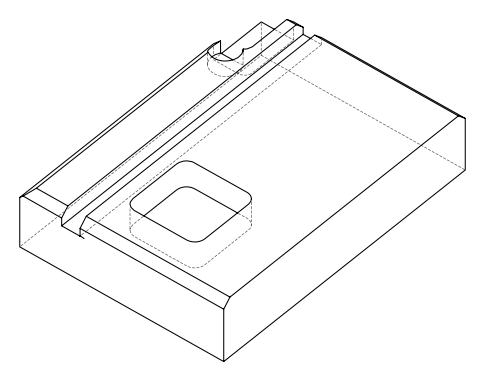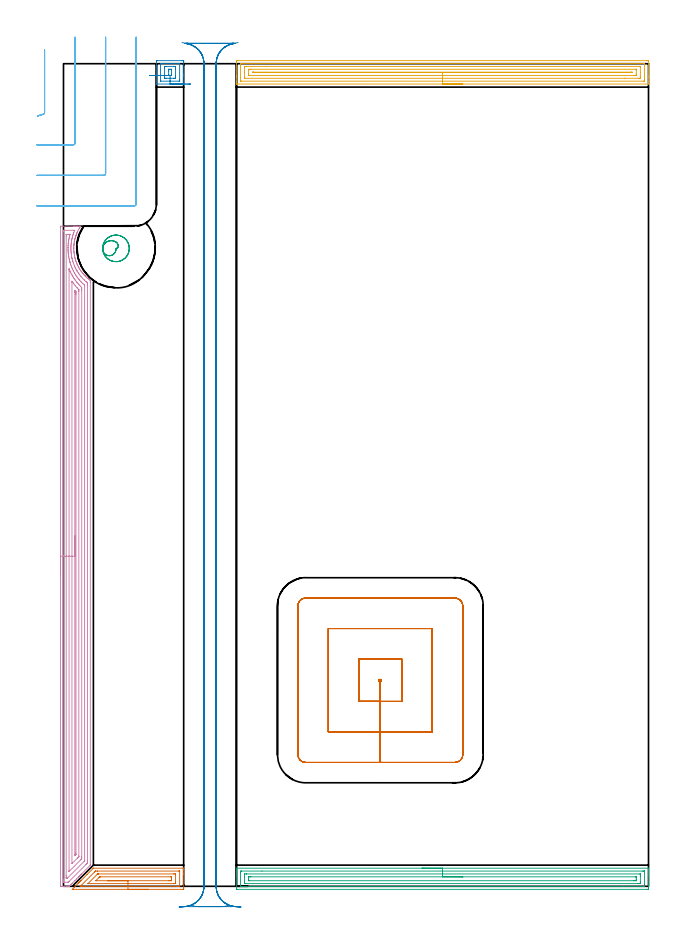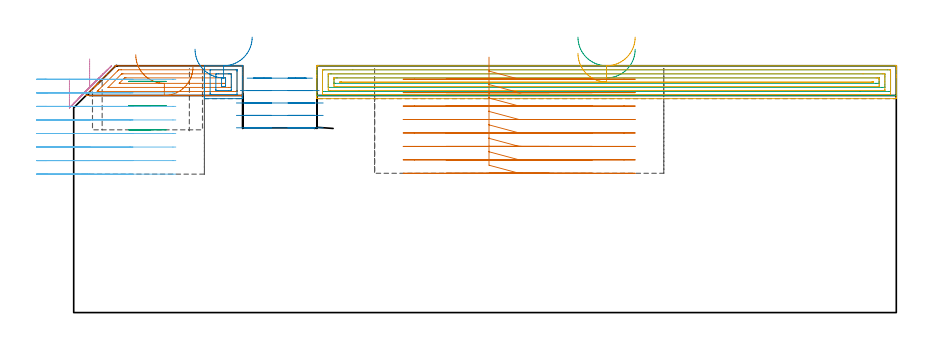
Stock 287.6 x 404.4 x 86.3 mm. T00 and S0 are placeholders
(PLAN: 9 operations, 2 tool changes, 60.4 min)
(1 AREA_MILL | FG_CHAMFER_SURFACE | UGT0205_001 | 1.83 min | 3497 mm3)
(2 AREA_MILL_1 | FG_CHAMFER_SURFACE_1 | UGT0205_001 | 0.71 min | 1735 mm3)
(3 AREA_MILL_2 | FG_CHAMFER_SURFACE_2 | UGT0205_001 | 6.72 min | 11274 mm3)
(4 AREA_MILL_3 | FG_CHAMFER_SURFACE_3 | UGT0205_001 | 15.08 min | 35262 mm3)
(5 AREA_MILL_4 | FG_CHAMFER_SURFACE_4 | UGT0205_001 | 8.27 min | 13818 mm3)
(6 MILL_CORNER_NOTCH_RECTANGULAR | CORNER_NOTCH_RECTANGULAR | UGT0201_094 | Follow Part, ap 5, ae 75% | 6.21 min | 136225 mm3)
(7 MILL_RECTANGULAR_POCKET | POCKET_RECTANGULAR_STRAIGHT | UGT0201_094 | Follow Part, ap 5, ae 75% | 11.7 min | 376998 mm3)
(8 MILL_RECTANGULAR_SLOT | SLOT_RECTANGULAR | UGT0201_094 | Follow Part, ap 5, ae 75% | 9.06 min | 225799 mm3)
(9 MILL_BLIND_HOLE_FROM_SOLID_MATERIAL | STEP1POCKET | UGT0201_109 | Spiral | 0.79 min | 21394 mm3)
(TOOL UGT0205_001 | Chamfer Mill 20 x 3 x 45 deg. | D20 FL50 Z2)
(TOOL UGT0201_094 | End mill 20 mm | D20 FL38 Z4)
(TOOL UGT0201_109 | End Mill 25.4 mm | D25.4 FL25 Z2)
(OP 1 AREA_MILL)
G17 G21 G94 G90
T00 M6
G54
G17 G0 G90 X41.7 Y-1.5 S1061 M3
G43 Z96.3 H0
Z85.9
G94 G1 X41.662 Z85.028 F250.
X41.548 Z84.164
X41.359 Z83.312
X41.097 Z82.48
X40.763 Z81.674
X40.36 Z80.9
X39.892 Z80.164
X39.36 Z79.472
X38.771 Z78.829
X38.128 Z78.24
X37.436 Z77.708
X36.7 Z77.24
X35.926 Z76.837
X35.12 Z76.503
X34.288 Z76.241
X33.437 Z76.052
X32.572 Z75.938
X31.7 Z75.9
X4.303 Y-1.499
X4.302 Y-1.498 Z75.901
X5.359 Y-0.441 Z76.958
X6.14 Y0.341 Z77.739
X6.252 Y0.453 Z77.85
X7.145 Y1.345 Z78.743
X7.307 Y1.509 Z78.904
X7.466 Y1.667 Z79.064
X7.591 Y1.792 Z79.19
X7.745 Y1.947 Z79.342
X7.896 Y2.097 Z79.495
X8.037 Y2.238 Z79.636
X8.183 Y2.385 Z79.781
X8.326 Y2.527 Z79.925
X8.484 Y2.685 Z80.083
X8.622 Y2.824 Z80.22
X11.609 Y5.81 Z83.208
X14.503 Y8.703 Z86.103
X14.682 Y8.881 Z86.279
X14.706 Y8.894 Z86.292
X14.734 Y8.9 Z86.3
X58.935
X59.078 Y8.904 Z86.296
X59.098 Y8.903 Z86.294
X59.1 Y8.877 Z86.267
Y8.759 Z86.151
Y8.618 Z86.017
Y8.294 Z85.693
Y7.644 Z85.038
Y6.442 Z83.839
Y5.891 Z83.285
Y-0.844 Z76.553
X59.097 Y-1.12 Z76.277
X59.09 Y-1.492 Z75.905
X58.872 Y-1.497 Z75.902
X58.488 Y-1.5 Z75.9
X31.7
Y-0.086 Z77.314
X8.933 Y-0.085 Z77.315
X8.484 Y-0.082 Z77.318
X8.316 Y-0.079 Z77.321
X8.189 Y-0.072 Z77.328
X8.246 Y-0.01 Z77.39
X8.318 Y0.066 Z77.466
X8.484 Y0.234 Z77.634
X8.685 Y0.435 Z77.835
X15.32 Y7.069 Z84.469
X15.627 Y7.373 Z84.773
X15.724 Y7.462 Z84.862
X15.752 Y7.479 Z84.879
X15.793 Y7.481 Z84.881
X16.52 Y7.485 Z84.885
X16.681 Y7.486 Z84.886
X56.702 Y7.485 Z84.885
X56.864 Y7.484 Z84.884
X57.052 Y7.48 Z84.88
X57.09 Y7.479 Z84.879
X57.094 Y7.452 Z84.852
X57.097 Y7.422 Z84.822
X57.1 Y7.253 Z84.653
Y0.242 Z77.642
X57.098 Y0.112 Z77.512
X57.095 Y0.008 Z77.408
X57.09 Y-0.06 Z77.34
X57.083 Y-0.079 Z77.321
X57.067 Y-0.08 Z77.32
X56.702 Y-0.085 Z77.315
X56.541 Y-0.086 Z77.314
X55.809
X31.7
Y1.328 Z78.728
X12.24 Y1.329 Z78.729
X12.073 Y1.33 Z78.73
X12.056 Y1.332 Z78.732
X12.048 Y1.335 Z78.735
X12.049 Y1.343 Z78.743
X12.056 Y1.355 Z78.755
X16.591 Y5.891 Z83.291
X16.758 Y6.05 Z83.45
X16.773 Y6.062 Z83.462
X16.825 Y6.066 Z83.466
X16.922 Y6.07 Z83.47
X17.045 Y6.071 Z83.471
X17.229 Y6.072 Z83.472
X54.023 Y6.071 Z83.471
X54.733 Y6.07 Z83.47
X54.916 Y6.068 Z83.468
X55.09 Y6.064 Z83.464
X55.095 Y5.891 Z83.291
X55.099 Y5.711 Z83.111
X55.1 Y2.205 Z79.605
X55.095 Y1.509 Z78.909
X55.093 Y1.336 Z78.736
X54.916 Y1.334 Z78.734
X54.207 Y1.329 Z78.729
X31.7 Y1.328 Z78.728
Y2.743 Z80.143
X16.156
X16.018 Y2.745 Z80.145
X15.942 Y2.748 Z80.148
X15.912 Y2.751 Z80.151
X15.928 Y2.772 Z80.172
X15.963 Y2.812 Z80.212
X16.023 Y2.874 Z80.274
X17.413 Y4.264 Z81.664
X17.798 Y4.637 Z82.037
X17.815 Y4.65 Z82.05
X17.844 Y4.653 Z82.053
X17.909 Y4.656 Z82.056
X18.042 Y4.657 Z82.057
X18.306
X52.602
X52.964 Y4.655 Z82.055
X53.029 Y4.654 Z82.054
X53.09 Y4.65 Z82.05
X53.093 Y4.558 Z81.958
X53.1 Y4.168 Z81.568
Y3.292 Z80.692
X53.099 Y3.262 Z80.662
X53.09 Y2.839 Z80.239
X53.075 Y2.749 Z80.149
X52.943 Y2.746 Z80.146
X52.765 Y2.744 Z80.144
X52.237 Y2.743 Z80.143
X51.873
X31.7
X30.828 Z80.181
X29.964 Z80.295
X29.112 Z80.483
X28.28 Z80.746
X27.474 Z81.08
X26.7 Z81.482
X25.964 Z81.951
X25.272 Z82.482
X24.629 Z83.072
X24.04 Z83.715
X23.509 Z84.407
X23.04 Z85.143
X22.637 Z85.917
X22.303 Z86.723
X22.041 Z87.555
X21.852 Z88.406
X21.738 Z89.271
X21.7 Z90.143
G0 Z96.3
M5
M2
(OP 2 AREA_MILL_1)
G17 G21 G94 G90
T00 M6
G54
G17 G0 G90 X62.4 Y394.4 S1061 M3
G43 Z96.3 H0
G94 G1 X62.362 Z95.428 F250.
X62.248 Z94.563
X62.059 Z93.712
X61.797 Z92.88
X61.463 Z92.074
X61.06 Z91.3
X60.592 Z90.564
X60.06 Z89.872
X59.471 Z89.229
X58.828 Z88.64
X58.136 Z88.108
X57.4 Z87.64
X56.626 Z87.237
X55.82 Z86.903
X54.988 Z86.641
X54.136 Z86.452
X53.272 Z86.338
X52.4 Z86.3
X45.761
X45.71 Y394.405 Z86.293
X45.7 Y394.527 Z86.172
Y398.508 Z82.19
Y399.268 Z81.425
Y405.442 Z75.254
X45.704 Y405.826 Z74.87
X45.71 Y405.891 Z74.805
X45.777 Y405.898 Z74.798
X46.204 Y405.9 Z74.8
X58.137
X58.596 Y405.898 Z74.802
X59.049 Y405.893 Z74.803
X59.092 Y405.891 Z74.805
X59.096 Y405.442 Z75.254
X59.1 Y404.94 Z75.756
Y399.268 Z81.425
Y398.508 Z82.19
Y398.386 Z82.312
X59.099 Y394.524 Z86.174
X59.09 Y394.405 Z86.293
X59.039 Y394.4 Z86.3
X52.4
Y395.814 Z84.886
X47.899 Y395.815 Z84.885
X47.773 Y395.819 Z84.881
X47.718 Y395.821 Z84.879
X47.71 Y395.85 Z84.85
X47.706 Y395.89 Z84.81
X47.701 Y396.012 Z84.688
X47.7 Y403.951 Z76.749
X47.703 Y404.224 Z76.476
X47.707 Y404.406 Z76.294
X47.71 Y404.469 Z76.231
X47.725 Y404.479 Z76.221
X47.772 Y404.481 Z76.219
X47.974 Y404.485 Z76.215
X56.826
X56.901
X57.027 Y404.481 Z76.219
X57.082 Y404.479 Z76.221
X57.09 Y404.45 Z76.25
X57.094 Y404.41 Z76.29
X57.099 Y404.288 Z76.412
X57.1 Y396.349 Z84.351
X57.097 Y396.076 Z84.624
X57.093 Y395.894 Z84.806
X57.09 Y395.831 Z84.869
X57.075 Y395.821 Z84.879
X57.028 Y395.819 Z84.881
X56.826 Y395.815 Z84.885
X52.4 Y395.814 Z84.886
Y397.228 Z83.472
X50.63 Y397.229 Z83.471
X50.017 Y397.232 Z83.468
X49.744 Y397.235 Z83.465
X49.707 Y397.504 Z83.196
X49.702 Y397.546 Z83.154
X49.7 Y398.386 Z82.314
Y401.958 Z78.742
X49.703 Y402.796 Z77.904
X49.705 Y402.835 Z77.865
X49.744 Y403.065 Z77.635
X50.355 Y403.07 Z77.63
X50.63 Y403.071 Z77.629
X54.17
X54.783 Y403.068 Z77.632
X55.056 Y403.065 Z77.635
X55.093 Y402.796 Z77.904
X55.098 Y402.754 Z77.946
X55.1 Y401.914 Z78.786
Y398.342 Z82.358
X55.097 Y397.504 Z83.196
X55.095 Y397.465 Z83.235
X55.056 Y397.235 Z83.465
X54.445 Y397.23 Z83.47
X54.17 Y397.229 Z83.471
X52.4 Y397.228 Z83.472
Y398.643 Z82.057
X52.141 Y398.644 Z82.056
X51.734 Y398.648 Z82.052
X51.717 Y398.649 Z82.051
X51.71 Y398.665 Z82.035
X51.706 Y398.724 Z81.976
X51.702 Y398.844 Z81.856
X51.7 Y399.083 Z81.617
Y400.847 Z79.853
Y401.032 Z79.668
X51.702 Y401.381 Z79.319
X51.706 Y401.555 Z79.145
X51.71 Y401.641 Z79.059
X51.715 Y401.651 Z79.049
X51.731 Y401.653 Z79.047
X51.774 Y401.656 Z79.044
X52.4 Y401.657 Z79.043
X52.659 Y401.656 Z79.044
X53.066 Y401.652 Z79.048
X53.083 Y401.651 Z79.049
X53.09 Y401.635 Z79.065
X53.094 Y401.576 Z79.124
X53.098 Y401.457 Z79.243
X53.1 Y401.217 Z79.483
Y399.453 Z81.247
Y399.268 Z81.432
X53.098 Y398.919 Z81.781
X53.095 Y398.745 Z81.955
X53.09 Y398.659 Z82.041
X53.085 Y398.649 Z82.051
X53.069 Y398.647 Z82.053
X53.026 Y398.644 Z82.056
X52.4 Y398.643 Z82.057
X51.529 Y398.641 Z82.097
X50.664 Y398.639 Z82.213
X49.813 Y398.638 Z82.403
X48.981 Y398.636 Z82.667
X48.176 Y398.634 Z83.003
X47.403 Y398.632 Z83.407
X46.668 Y398.631 Z83.878
X45.977 Y398.629 Z84.41
X45.335 Y398.628 Z85.001
X44.747 Y398.627 Z85.645
X44.218 Y398.626 Z86.339
X43.751 Y398.625 Z87.075
X43.349 Y398.624 Z87.85
X43.017 Y398.623 Z88.657
X42.757 Y398.622 Z89.489
X42.57 Z90.341
X42.458 Z91.207
X42.422 Z92.078
G0 Z96.3
M5
M2
(OP 3 AREA_MILL_2)
G17 G21 G94 G90
T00 M6
G54
G17 G0 G90 X176.3 Y8.9 S1061 M3
G43 Z96.3 H0
G94 G1 X176.338 Z95.428 F250.
X176.452 Z94.563
X176.641 Z93.712
X176.903 Z92.88
X177.237 Z92.074
X177.64 Z91.3
X178.108 Z90.564
X178.64 Z89.872
X179.229 Z89.229
X179.872 Z88.639
X180.564 Z88.108
X181.3 Z87.64
X182.074 Z87.237
X182.88 Z86.903
X183.712 Z86.641
X184.563 Z86.452
X185.428 Z86.338
X186.3 Z86.3
X287.457
X287.59 Y8.898 Z86.289
X287.598 Y8.78 Z86.172
X287.6 Y8.656 Z86.055
Y7.957 Z85.357
Y7.33 Z84.729
Y6.767 Z84.163
Y6.486 Z83.883
Y5.891 Z83.288
Y5.61 Z83.007
Y5.015 Z82.409
Y-0.541 Z76.856
X287.595 Y-1.12 Z76.277
X287.59 Y-1.492 Z75.905
X287.394 Y-1.496 Z75.902
X287.011 Y-1.5 Z75.9
X85.589
X85.206 Y-1.496 Z75.902
X85.01 Y-1.492 Z75.905
X85.005 Y-1.12 Z76.277
X85. Y-0.541 Z76.856
Y5.015 Z82.409
Y5.61 Z83.007
Y5.891 Z83.288
Y6.486 Z83.883
Y6.767 Z84.163
Y7.33 Z84.729
Y7.644 Z85.043
Y8.656 Z86.055
X85.002 Y8.78 Z86.172
X85.01 Y8.898 Z86.289
X85.143 Y8.9 Z86.3
X186.3
Y7.486 Z84.886
X284.498
X285.229 Y7.485 Z84.885
X285.392 Y7.483 Z84.883
X285.564 Y7.479 Z84.879
X285.591 Y7.472 Z84.872
X285.595 Y7.45 Z84.85
X285.597 Y7.426 Z84.826
X285.6 Y7.279 Z84.679
Y1.144 Z78.544
X285.598 Y0.633 Z78.033
X285.595 Y0.272 Z77.672
X285.584 Y-0.079 Z77.321
X285.229 Y-0.083 Z77.317
X285.067 Y-0.085 Z77.315
X274.986 Y-0.086 Z77.314
X88.102
X87.371 Y-0.085 Z77.315
X87.208 Y-0.083 Z77.317
X87.036 Y-0.079 Z77.321
X87.009 Y-0.072 Z77.328
X87.005 Y-0.05 Z77.35
X87.003 Y-0.026 Z77.374
X87. Y0.121 Z77.521
Y6.256 Z83.656
X87.002 Y6.767 Z84.167
X87.005 Y7.128 Z84.528
X87.016 Y7.479 Z84.879
X87.371 Y7.483 Z84.883
X87.533 Y7.485 Z84.885
X97.599 Y7.486 Z84.886
X186.3
Y6.071 Z83.471
X283.446
X283.507 Y6.07 Z83.47
X283.556 Y6.068 Z83.468
X283.581 Y6.065 Z83.465
X283.59 Y6.041 Z83.441
X283.595 Y5.891 Z83.291
X283.599 Y5.741 Z83.141
X283.6 Y5.015 Z82.415
Y2.234 Z79.634
X283.598 Y1.509 Z78.909
X283.596 Y1.362 Z78.762
X283.591 Y1.34 Z78.74
X283.58 Y1.335 Z78.735
X283.538 Y1.333 Z78.733
X283.446 Y1.33 Z78.73
X282.739 Y1.329 Z78.729
X282.555 Y1.328 Z78.728
X89.154 Y1.329 Z78.729
X89.092 Y1.33 Z78.73
X89.044 Y1.333 Z78.733
X89.019 Y1.335 Z78.735
X89.01 Y1.359 Z78.759
X89.005 Y1.509 Z78.909
X89.001 Y1.659 Z79.059
X89. Y2.386 Z79.786
Y5.166 Z82.566
X89.002 Y5.891 Z83.291
X89.004 Y6.038 Z83.438
X89.009 Y6.06 Z83.46
X89.02 Y6.065 Z83.465
X89.062 Y6.067 Z83.467
X89.154 Y6.07 Z83.47
X89.861 Y6.071 Z83.471
X90.045 Y6.072 Z83.472
X186.3 Y6.071 Z83.471
Y4.657 Z82.057
X281.136
X281.483 Y4.656 Z82.056
X281.552 Y4.654 Z82.054
X281.581 Y4.651 Z82.051
X281.59 Y4.648 Z82.048
X281.593 Y4.63 Z82.03
X281.597 Y4.545 Z81.945
X281.6 Y4.201 Z81.601
Y3.325 Z80.725
X281.599 Y3.262 Z80.662
X281.593 Y2.855 Z80.255
X281.59 Y2.76 Z80.16
X281.476 Y2.75 Z80.15
X281.297 Y2.747 Z80.147
X280.773 Y2.744 Z80.144
X280.409 Y2.743 Z80.143
X91.464
X91.117 Y2.744 Z80.144
X91.048 Y2.746 Z80.146
X91.019 Y2.749 Z80.149
X91.01 Y2.752 Z80.152
X91.007 Y2.77 Z80.17
X91.003 Y2.855 Z80.255
X91. Y3.199 Z80.599
Y4.075 Z81.475
X91.001 Y4.138 Z81.538
X91.007 Y4.545 Z81.945
X91.01 Y4.64 Z82.04
X91.124 Y4.65 Z82.05
X91.303 Y4.654 Z82.054
X91.827 Y4.656 Z82.056
X92.191 Y4.657 Z82.057
X186.3
X187.172 Z82.095
X188.036 Z82.209
X188.888 Z82.398
X189.72 Z82.66
X190.526 Z82.994
X191.3 Z83.397
X192.036 Z83.866
X192.728 Z84.397
X193.371 Z84.986
X193.96 Z85.629
X194.491 Z86.322
X194.96 Z87.057
X195.363 Z87.831
X195.697 Z88.637
X195.959 Z89.469
X196.148 Z90.321
X196.262 Z91.186
X196.3 Z92.057
G0 Z96.3
M5
M2
(OP 4 AREA_MILL_3)
G17 G21 G94 G90
T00 M6
G54
G17 G0 G90 X-1.5 Y152.25 S1061 M3
G43 Z96.3 H0
Z81.6
G94 G1 Y152.288 Z80.728 F250.
Y152.402 Z79.863
Y152.591 Z79.012
Y152.853 Z78.18
Y153.187 Z77.374
Y153.59 Z76.6
Y154.058 Z75.864
Y154.59 Z75.172
Y155.179 Z74.529
Y155.822 Z73.94
Y156.514 Z73.408
Y157.25 Z72.94
Y158.024 Z72.537
Y158.83 Z72.203
Y159.662 Z71.941
Y160.514 Z71.752
Y161.378 Z71.638
Y162.25 Z71.6
Y323.887
X-1.494 Y324.424 Z71.604
X-1.492 Y324.49 Z71.606
X-1.42 Y324.5 Z71.677
X4.975 Y324.493 Z78.07
X5.537 Z78.634
X5.85 Y324.492 Z78.947
X6.413 Z79.51
X6.724 Z79.82
X7.685 Y324.49 Z80.784
X7.796 Y324.489 Z80.896
X7.89 Y324.487 Z80.99
X8.182 Y324.476 Z81.281
X8.282 Y324.471 Z81.378
X8.403 Y324.458 Z81.491
X8.368 Y324.397 Z81.461
X8.357 Y324.38 Z81.451
X8.264 Y324.242 Z81.361
X8.182 Y324.117 Z81.282
X7.975 Y323.794 Z81.074
X7.795 Y323.503 Z80.895
X7.455 Y322.901 Z80.552
X6.987 Y322.009 Z80.086
X6.906 Y321.843 Z80.004
X6.824 Y321.654 Z79.921
X6.726 Y321.434 Z79.826
X6.63 Y321.208 Z79.725
X6.59 Y321.116 Z79.685
X6.234 Y320.224 Z79.333
X6.209 Y320.154 Z79.308
X6.108 Y319.868 Z79.203
X6.069 Y319.762 Z79.166
X6.015 Y319.614 Z79.114
X5.928 Y319.331 Z79.028
X5.85 Y319.05 Z78.948
X5.829 Y318.975 Z78.926
X5.704 Y318.531 Z78.803
X5.678 Y318.439 Z78.777
X5.597 Y318.082 Z78.692
X5.47 Y317.546 Z78.569
X5.321 Y316.742 Z78.417
X5.305 Y316.654 Z78.401
X5.197 Y315.891 Z78.296
X5.179 Y315.761 Z78.278
X5.137 Y315.38 Z78.236
X5.125 Y315.275 Z78.224
X5.105 Y314.956 Z78.198
X5.099 Y314.869 Z78.193
X5.062 Y314.199 Z78.162
X5.057 Y313.976 Z78.156
Y313.644 Z78.153
Y313.529 Z78.152
X5.056 Y313.418 Z78.153
X5.062 Y313.084 Z78.161
X5.105 Y312.277 Z78.197
X5.109 Y312.191 Z78.203
X5.122 Y311.971 Z78.221
X5.125 Y311.933 Z78.224
X5.188 Y311.384 Z78.285
X5.198 Y311.299 Z78.295
X5.329 Y310.406 Z78.424
X5.475 Y309.643 Z78.574
X5.5 Y309.514 Z78.599
X5.589 Y309.152 Z78.684
X5.669 Y308.812 Z78.768
X5.716 Y308.621 Z78.814
X5.821 Y308.259 Z78.917
X5.85 Y308.155 Z78.947
X5.929 Y307.874 Z79.029
X5.971 Y307.729 Z79.07
X6.015 Y307.586 Z79.115
X6.069 Y307.44 Z79.166
X6.096 Y307.366 Z79.193
X6.288 Y306.836 Z79.386
X6.431 Y306.475 Z79.531
X6.612 Y306.026 Z79.708
X6.644 Y305.944 Z79.742
X6.772 Y305.651 Z79.87
X6.806 Y305.58 Z79.902
X6.906 Y305.36 Z80.004
X7.016 Y305.133 Z80.116
X7.057 Y305.051 Z80.156
X7.307 Y304.569 Z80.404
X7.529 Y304.159 Z80.627
X7.695 Y303.87 Z80.795
X7.795 Y303.697 Z80.895
X7.89 Y303.545 Z80.99
X8.065 Y303.266 Z81.165
X8.473 Y302.663 Z81.571
X8.613 Y302.454 Z81.713
X8.685 Y302.346 Z81.785
X8.947 Y302.008 Z82.043
X9.35 Y301.481 Z82.448
X9.576 Y301.205 Z82.675
X9.594 Y301.184 Z82.694
X10.119 Y300.589 Z83.218
X10.222 Y300.48 Z83.318
X10.325 Y300.37 Z83.424
X10.415 Y300.274 Z83.515
X10.467 Y300.221 Z83.564
X10.514 Y300.174 Z83.61
X10.614 Y300.073 Z83.714
X10.703 Y299.984 Z83.802
X10.805 Y299.884 Z83.901
X10.914 Y299.775 Z84.011
X10.994 Y299.696 Z84.09
X11.356 Y299.359 Z84.455
X11.992 Y298.804 Z85.091
X12.247 Y298.595 Z85.344
X12.689 Y298.252 Z85.788
X12.846 Y298.136 Z85.942
X13.043 Y297.989 Z86.141
X13.195 Y297.875 Z86.291
X13.2 Y297.096 Z86.3
Y10.437
X13.194 Y10.405 Z86.292
X13.183 Y10.384 Z86.28
X13.059 Y10.259 Z86.159
X8.911 Y6.109 Z82.007
X8.773 Y5.972 Z81.87
X8.615 Y5.814 Z81.712
X8.473 Y5.671 Z81.569
X8.326 Y5.525 Z81.424
X8.186 Y5.385 Z81.284
X8.036 Y5.234 Z81.131
X7.879 Y5.078 Z80.977
X7.758 Y4.957 Z80.856
X7.599 Y4.796 Z80.694
X7.433 Y4.632 Z80.531
X7.33 Y4.529 Z80.428
X6.433 Y3.632 Z79.531
X5.646 Y2.846 Z78.746
X4.307 Y1.506 Z77.406
X3.86 Y1.06 Z76.959
X3.414 Y0.613 Z76.512
X2.965 Y0.167 Z76.064
X2.8 Y0.01 Z75.899
X2.789 Y0.008 Z75.888
X2.462 Y0. Z75.562
X2.131 Z75.23
X1.477 Z74.572
X0.276 Z73.373
X-0.271 Z72.823
X-0.872 Z72.223
X-1.104 Z71.991
X-1.492 Y0.01 Z71.603
X-1.496 Y0.256 Z71.602
X-1.499 Y0.613 Z71.601
X-1.5 Y0.975 Z71.6
Y162.25
X-0.086 Z73.014
X-0.085 Y321.91 Z73.015
X-0.084 Y322.101 Z73.016
X-0.08 Y322.451 Z73.02
X-0.079 Y322.486 Z73.021
X-0.02 Y322.491 Z73.08
X0.084 Y322.495 Z73.184
X0.214 Y322.498 Z73.314
X4.975 Y322.493 Z78.075
X5.469 Y322.489 Z78.569
X5.499 Y322.483 Z78.599
X5.511 Y322.474 Z78.611
X4.998 Y321.196 Z78.098
X4.975 Y321.137 Z78.075
X4.765 Y320.529 Z77.865
X4.696 Y320.314 Z77.796
X4.558 Y319.848 Z77.658
X4.437 Y319.421 Z77.537
X4.349 Y319.095 Z77.449
X4.244 Y318.674 Z77.344
X4.224 Y318.591 Z77.324
X4.101 Y318.045 Z77.201
X4.036 Y317.701 Z77.136
X4.025 Y317.635 Z77.125
X3.908 Y316.939 Z77.008
X3.878 Y316.742 Z76.978
X3.799 Y316.157 Z76.899
X3.764 Y315.849 Z76.864
X3.715 Y315.35 Z76.815
X3.689 Y314.956 Z76.789
X3.667 Y314.507 Z76.767
X3.651 Y314.063 Z76.751
X3.648 Y313.633 Z76.748
X3.652 Y313.17 Z76.752
X3.668 Y312.72 Z76.768
X3.691 Y312.277 Z76.791
X3.722 Y311.772 Z76.822
X3.762 Y311.384 Z76.862
X3.837 Y310.761 Z76.937
X3.876 Y310.491 Z76.976
X3.999 Y309.702 Z77.099
X4.018 Y309.598 Z77.118
X4.101 Y309.167 Z77.201
X4.202 Y308.705 Z77.302
X4.215 Y308.647 Z77.315
X4.233 Y308.57 Z77.333
X4.428 Y307.812 Z77.528
X4.558 Y307.346 Z77.658
X4.685 Y306.919 Z77.785
X4.975 Y306.072 Z78.075
X5.282 Y305.29 Z78.382
X5.347 Y305.133 Z78.447
X5.633 Y304.462 Z78.733
X5.737 Y304.24 Z78.837
X5.85 Y304.01 Z78.95
X6.195 Y303.347 Z79.295
X6.633 Y302.547 Z79.733
X6.688 Y302.454 Z79.788
X6.724 Y302.395 Z79.824
X7.27 Y301.561 Z80.37
X7.599 Y301.073 Z80.699
X7.896 Y300.668 Z80.996
X8.473 Y299.917 Z81.573
X8.589 Y299.775 Z81.689
X9.348 Y298.908 Z82.448
X9.371 Y298.882 Z82.471
X10.222 Y298.019 Z83.322
X10.232 Y298.009 Z83.332
X10.254 Y297.989 Z83.354
X11.097 Y297.238 Z84.197
X11.258 Y297.096 Z84.358
X11.779 Y296.651 Z84.879
X11.781 Y296.568 Z84.881
X11.784 Y296.394 Z84.884
X11.785 Y296.203 Z84.885
X11.786 Y295.5 Z84.886
X11.785 Y12.413 Z84.885
X11.784 Y12.223 Z84.884
X11.779 Y11.526 Z84.879
X11.772 Y11.433 Z84.872
X11.675 Y11.33 Z84.775
X11.385 Y11.036 Z84.485
X11.097 Y10.747 Z84.197
X2.749 Y2.399 Z75.849
X2.547 Y2.201 Z75.647
X2.352 Y2.011 Z75.452
X1.866 Y2.003 Z74.966
X0.603 Y2. Z73.703
X0.118 Y2.001 Z73.218
X-0.033 Y2.007 Z73.067
X-0.062 Y2.01 Z73.038
X-0.079 Y2.018 Z73.021
X-0.081 Y2.052 Z73.019
X-0.084 Y2.208 Z73.016
X-0.085 Y2.399 Z73.015
X-0.086 Y3.103 Z73.014
Y162.25
X1.328 Z74.428
X1.329 Y319.574 Z74.429
X1.331 Y320.314 Z74.431
X1.333 Y320.462 Z74.433
X1.335 Y320.481 Z74.435
X1.345 Y320.487 Z74.445
X1.388 Y320.492 Z74.488
X1.477 Y320.494 Z74.577
X2.174 Y320.496 Z75.274
X3.135 Y320.494 Z76.235
X3.18 Y320.489 Z76.28
X3.198 Y320.486 Z76.298
Y320.473
X3.19 Y320.429 Z76.29
X3.175 Y320.367 Z76.275
X3.162 Y320.314 Z76.262
X2.992 Y319.661 Z76.092
X2.934 Y319.421 Z76.034
X2.824 Y318.939 Z75.924
X2.735 Y318.528 Z75.835
X2.616 Y317.905 Z75.716
X2.569 Y317.635 Z75.669
X2.538 Y317.445 Z75.638
X2.434 Y316.742 Z75.534
X2.424 Y316.669 Z75.524
X2.352 Y316.082 Z75.452
X2.332 Y315.87 Z75.432
X2.33 Y315.849 Z75.43
X2.271 Y315.039 Z75.371
X2.267 Y314.956 Z75.367
X2.236 Y314.182 Z75.336
X2.234 Y314.063 Z75.334
X2.233 Y313.292 Z75.333
X2.235 Y313.17 Z75.335
X2.263 Y312.368 Z75.363
X2.268 Y312.277 Z75.368
X2.324 Y311.413 Z75.424
X2.326 Y311.384 Z75.426
X2.352 Y311.128 Z75.452
X2.43 Y310.491 Z75.53
X2.442 Y310.399 Z75.542
X2.567 Y309.598 Z75.667
X2.611 Y309.334 Z75.711
X2.73 Y308.705 Z75.83
X2.833 Y308.214 Z75.933
X2.929 Y307.812 Z76.029
X3.122 Y307.026 Z76.222
X3.152 Y306.919 Z76.252
X3.226 Y306.658 Z76.326
X3.419 Y306.026 Z76.519
X3.52 Y305.727 Z76.62
X3.734 Y305.133 Z76.834
X4.058 Y304.284 Z77.158
X4.075 Y304.24 Z77.175
X4.101 Y304.178 Z77.201
X4.465 Y303.347 Z77.565
X4.812 Y302.621 Z77.912
X4.898 Y302.454 Z77.998
X4.975 Y302.307 Z78.075
X5.389 Y301.561 Z78.489
X5.558 Y301.263 Z78.658
X5.85 Y300.783 Z78.95
X5.923 Y300.668 Z79.023
X6.063 Y300.451 Z79.163
X6.521 Y299.775 Z79.621
X6.724 Y299.487 Z79.824
X7.181 Y298.882 Z80.281
X7.599 Y298.346 Z80.699
X7.904 Y297.989 Z81.004
X8.473 Y297.346 Z81.573
X8.711 Y297.096 Z81.811
X9.348 Y296.456 Z82.448
X9.612 Y296.203 Z82.712
X10.222 Y295.648 Z83.322
X10.306 Y295.569 Z83.406
X10.349 Y295.525 Z83.449
X10.365 Y295.501 Z83.465
X10.366 Y295.462 Z83.466
X10.37 Y295.31 Z83.47
X10.371 Y295.158 Z83.471
Y12.964
X10.369 Y12.811 Z83.469
X10.364 Y12.508 Z83.464
X10.356 Y12.467 Z83.456
X10.343 Y12.449 Z83.443
X10.308 Y12.41 Z83.408
X10.222 Y12.322 Z83.322
X10.174 Y12.273 Z83.274
X2.086 Y4.185 Z75.186
X1.961 Y4.066 Z75.061
X1.915 Y4.026 Z75.015
X1.891 Y4.01 Z74.991
X1.84 Y4.007 Z74.94
X1.658 Y4.001 Z74.758
X1.477 Z74.577
X1.417 Y4.002 Z74.517
X1.369 Y4.006 Z74.469
X1.342 Y4.009 Z74.442
X1.335 Y4.035 Z74.435
X1.332 Y4.185 Z74.432
X1.33 Y4.337 Z74.43
X1.328 Y5.078 Z74.428
Y5.231
Y162.25
X2.743 Z75.843
Y302.948
X2.744 Y303.347 Z75.844
X2.746 Y303.416 Z75.846
X2.749 Y303.452 Z75.849
X2.752 Y303.469 Z75.852
X2.775 Y303.422 Z75.875
X2.808 Y303.347 Z75.908
X3.186 Y302.454 Z76.286
X3.226 Y302.365 Z76.326
X3.619 Y301.561 Z76.719
X4.057 Y300.713 Z77.157
X4.081 Y300.668 Z77.181
X4.101 Y300.633 Z77.201
X4.41 Y300.091 Z77.51
X4.6 Y299.775 Z77.7
X4.975 Y299.176 Z78.075
X5.167 Y298.882 Z78.267
X5.579 Y298.266 Z78.679
X5.779 Y297.989 Z78.879
X5.85 Y297.894 Z78.95
X6.467 Y297.096 Z79.567
X6.724 Y296.774 Z79.824
X7.218 Y296.203 Z80.318
X7.599 Y295.774 Z80.699
X8.046 Y295.31 Z81.146
X8.473 Y294.881 Z81.573
X8.948 Y294.417 Z82.048
X8.954 Y293.926 Z82.054
X8.956 Y293.524 Z82.056
X8.957 Y293.03 Z82.057
X8.956 Y14.408 Z82.056
X8.955 Y14.009 Z82.055
X8.951 Y13.521 Z82.051
X8.566 Y13.116 Z81.666
X8.52 Y13.069 Z81.62
X3.027 Y7.576 Z76.127
X2.773 Y7.327 Z75.873
X2.759 Y7.318 Z75.859
X2.749 Y7.313 Z75.849
X2.747 Y7.324 Z75.847
X2.744 Y7.357 Z75.844
X2.743 Y7.758 Z75.843
Y7.914
Y162.25
X4.157 Z77.257
Y297.039
X4.158 Y297.096 Z77.258
X4.164 Y297.406 Z77.264
X4.167 Y297.45 Z77.267
X4.194 Y297.415 Z77.294
X4.227 Y297.369 Z77.327
X4.417 Y297.096 Z77.517
X4.683 Y296.719 Z77.783
X4.975 Y296.315 Z78.075
X5.059 Y296.203 Z78.159
X5.355 Y295.815 Z78.455
X5.755 Y295.31 Z78.855
X5.85 Y295.196 Z78.95
X6.53 Y294.417 Z79.63
X6.724 Y294.203 Z79.824
X7.373 Y293.524 Z80.473
X7.465 Y293.425 Z80.565
X7.519 Y293.364 Z80.619
X7.536 Y293.337 Z80.636
X7.538 Y293.314 Z80.638
X7.541 Y293.106 Z80.641
X7.543 Y292.688 Z80.643
Y292.631
Y14.902
X7.54 Y14.693 Z80.64
X7.536 Y14.589 Z80.636
X7.533 Y14.543 Z80.633
X7.502 Y14.509 Z80.602
X7.306 Y14.308 Z80.406
X7.01 Y14.009 Z80.11
X6.866 Y13.864 Z79.966
X4.215 Y11.213 Z77.315
X4.178 Y11.179 Z77.278
X4.167 Y11.172 Z77.267
X4.164 Y11.171 Z77.264
X4.161 Y11.197 Z77.261
X4.158 Y11.272 Z77.258
X4.157 Y162.25 Z77.257
X5.571 Z78.671
Y292.022
X5.573 Y292.631 Z78.673
X5.575 Y292.795 Z78.675
X5.578 Y292.908 Z78.678
X5.655 Y292.831 Z78.755
X5.74 Y292.743 Z78.84
X5.839 Y292.631 Z78.939
X5.85 Y292.619 Z78.95
X6.062 Y292.391 Z79.162
X6.112 Y292.336 Z79.212
X6.122 Y292.212 Z79.222
X6.125 Y292.023 Z79.225
X6.128 Y291.738 Z79.228
X6.129 Y291.453 Z79.229
Y290.845
Y16.403
X6.126 Y15.795 Z79.226
X6.124 Y15.653 Z79.224
X6.122 Y15.586 Z79.222
X6.09 Y15.55 Z79.19
X5.85 Y15.302 Z78.95
X5.65 Y15.105 Z78.75
X5.615 Y15.075 Z78.715
X5.577 Y15.048 Z78.677
X5.574 Y15.094 Z78.674
X5.572 Y15.128 Z78.672
X5.571 Y15.186 Z78.671
Y15.795
Y162.25
Y163.122 Z78.709
Y163.986 Z78.823
Y164.838 Z79.012
Y165.67 Z79.274
Y166.476 Z79.608
Y167.25 Z80.011
Y167.986 Z80.48
Y168.678 Z81.011
Y169.321 Z81.6
Y169.91 Z82.243
Y170.442 Z82.935
Y170.91 Z83.671
Y171.313 Z84.445
Y171.647 Z85.251
Y171.909 Z86.083
Y172.098 Z86.935
Y172.212 Z87.8
Y172.25 Z88.671
G0 Z96.3
M5
M2
(OP 5 AREA_MILL_4)
G17 G21 G94 G90
T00 M6
G54
G17 G0 G90 X196.3 Y394.401 S1061 M3
G43 Z96.3 H0
G94 G1 X196.262 Z95.428 F250.
X196.148 Z94.563
X195.959 Z93.711
X195.697 Z92.879
X195.363 Z92.073
X194.96 Z91.299
X194.491 Z90.564
X193.96 Z89.871
X193.371 Z89.228
X192.727 Z88.639
X192.035 Z88.108
X191.3 Z87.639
X190.526 Z87.236
X189.72 Z86.902
X188.888 Z86.64
X188.036 Z86.451
X187.171 Z86.337
X186.3 Z86.299
X85.587 Y394.402 Z86.298
X85.143 Y394.404 Z86.296
X85.082 Z86.295
X85.01 Y394.42 Z86.279
X85. Y394.634 Z86.065
Y394.694 Z86.005
Y395.174 Z85.525
Y395.74 Z84.955
Y397.787 Z82.91
Y398.386 Z82.308
Y405.142 Z75.555
X85.003 Y405.442 Z75.255
X85.009 Y405.891 Z74.806
X85.131 Y405.895 Z74.803
X85.589 Y405.9 Z74.8
X286.548
X287.011 Y405.899 Z74.801
X287.469 Y405.895 Z74.803
X287.591 Y405.891 Z74.806
X287.6 Y405.442 Z75.255
Y398.386 Z82.308
Y397.787 Z82.91
Y397.504 Z83.193
Y395.74 Z84.955
Y395.174 Z85.525
Y394.858 Z85.841
X287.599 Y394.693 Z86.006
X287.59 Y394.406 Z86.293
X287.457 Y394.4 Z86.3
X186.3 Y394.401 Z86.299
Y395.815 Z84.885
X87.371 Y395.816 Z84.884
X87.294
X87.011 Y395.823 Z84.877
X87.006 Y395.913 Z84.787
X87.001 Y396.107 Z84.593
X87. Y403.678 Z77.022
X87.001 Y404.044 Z76.656
X87.01 Y404.412 Z76.288
X87.023 Y404.479 Z76.221
X87.065 Y404.482 Z76.218
X87.167 Y404.485 Z76.215
X87.371 Y404.486 Z76.214
X285.229
X285.304 Y404.485 Z76.215
X285.59 Y404.479 Z76.221
X285.595 Y404.388 Z76.312
X285.599 Y404.193 Z76.507
X285.6 Y396.622 Z84.078
X285.598 Y396.257 Z84.443
X285.59 Y395.888 Z84.812
X285.577 Y395.821 Z84.879
X285.535 Y395.818 Z84.882
X285.433 Y395.815 Z84.885
X285.229 Y395.814 Z84.886
X186.3 Y395.815 Z84.885
Y397.229 Z83.471
X89.154 Y397.23 Z83.47
X89.061 Y397.232 Z83.468
X89.029 Y397.234 Z83.466
X89.016 Y397.236 Z83.464
X89.01 Y397.252 Z83.448
X89.005 Y397.352 Z83.348
X89.001 Y397.504 Z83.196
X89. Y397.656 Z83.044
Y402.066 Z78.634
X89.004 Y402.796 Z77.904
X89.008 Y402.94 Z77.76
X89.024 Y403.065 Z77.635
X89.154 Y403.066 Z77.634
X89.767 Y403.071 Z77.629
X99.681 Y403.072 Z77.628
X283.446 Y403.071 Z77.629
X283.539 Y403.07 Z77.63
X283.572 Y403.068 Z77.632
X283.584 Y403.066 Z77.634
X283.59 Y403.048 Z77.652
X283.595 Y402.948 Z77.752
X283.599 Y402.796 Z77.904
X283.6 Y402.644 Z78.056
Y399.998 Z80.702
Y398.234 Z82.466
X283.596 Y397.504 Z83.196
X283.592 Y397.36 Z83.34
X283.576 Y397.235 Z83.465
X283.446 Y397.234 Z83.466
X282.833 Y397.229 Z83.471
X275.965
X186.3
Y398.643 Z82.057
X91.102 Y398.645 Z82.055
X91.056 Y398.646 Z82.054
X91.024 Y398.648 Z82.052
X91.011 Y398.65 Z82.05
X91.009 Y398.666 Z82.034
X91.004 Y398.845 Z81.855
X91. Y399.205 Z81.495
X91.001 Y401.032 Z79.668
X91.006 Y401.441 Z79.259
X91.01 Y401.64 Z79.06
X91.202 Y401.651 Z79.049
X91.827 Y401.656 Z79.044
X92.087 Y401.657 Z79.043
X281.498
X281.545 Y401.656 Z79.044
X281.577 Y401.653 Z79.047
X281.59 Y401.651 Z79.049
X281.592 Y401.635 Z79.065
X281.596 Y401.455 Z79.245
X281.6 Y401.095 Z79.605
Y399.331 Z81.369
X281.599 Y399.268 Z81.432
X281.594 Y398.859 Z81.841
X281.59 Y398.661 Z82.039
X281.398 Y398.649 Z82.051
X280.773 Y398.645 Z82.055
X280.513 Y398.643 Z82.057
X186.3
Y400.058 Z80.642
X93.61
X93.517 Y400.059 Z80.641
X93.331 Y400.062 Z80.638
X93.01 Y400.071 Z80.629
X93.008 Y400.15 Z80.55
X93.01 Y400.224 Z80.476
X93.015 Y400.236 Z80.464
X93.108 Y400.24 Z80.46
X93.233 Y400.242 Z80.458
X93.422 Y400.243 Z80.457
X93.516
X278.99
X279.084 Y400.242 Z80.458
X279.272 Y400.238 Z80.462
X279.59 Y400.229 Z80.471
X279.592 Y400.15 Z80.55
X279.59 Y400.076 Z80.624
X279.585 Y400.064 Z80.636
X279.492 Y400.061 Z80.639
X279.366 Y400.058 Z80.642
X279.178 Y400.057 Z80.643
X279.084
X186.3 Y400.058 Z80.642
X185.428 Z80.681
X184.563 Z80.794
X183.711 Z80.983
X182.879 Z81.246
X182.073 Z81.579
X181.3 Z81.982
X180.564 Z82.451
X179.872 Z82.982
X179.229 Z83.571
X178.639 Z84.215
X178.108 Z84.907
X177.639 Z85.642
X177.237 Z86.416
X176.903 Z87.222
X176.64 Z88.054
X176.452 Z88.906
X176.338 Z89.771
X176.3 Z90.642
G0 Z96.3
M5
M2
(OP 6 MILL_CORNER_NOTCH_RECTANGULAR)
G17 G21 G94 G90
T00 M6
G54
G17 G0 G90 X-12.862 Y378.645 S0 M3
G43 Z96.3 H0
Z81.562
G94 G1 X-10. Y379.545 F250.
G3 X-9.3 Y380.494 R1. F500.
G1 Y408.076
Y411.076 F250.
G0 Z96.3
X-13. Y364.5
Z81.562
G1 X-10.
X4.705 F500.
G3 X5.7 Y365.495 R1.
G1 Y414.4
Y417.4 F250.
G0 Z96.3
X-13. Y349.5
Z81.562
G1 X-10.
X19.705 F500.
G3 X20.7 Y350.495 R1.
G1 Y414.4
Y417.4 F250.
G0 Z96.3
X-13. Y334.5
Z81.562
G1 X-10.
X34.7 F500.
G3 X35.7 Y335.5 R1.
G1 Y414.4
Y417.4 F250.
G0 Z96.3
X-12.862 Y378.645
Z76.825
G1 X-10. Y379.545
G3 X-9.3 Y380.494 R1. F500.
G1 Y408.076
Y411.076 F250.
G0 Z96.3
X-13. Y364.5
Z76.825
G1 X-10.
X4.705 F500.
G3 X5.7 Y365.495 R1.
G1 Y414.4
Y417.4 F250.
G0 Z96.3
X-13. Y349.5
Z76.825
G1 X-10.
X19.705 F500.
G3 X20.7 Y350.495 R1.
G1 Y414.4
Y417.4 F250.
G0 Z96.3
X-13. Y334.5
Z76.825
G1 X-10.
X34.7 F500.
G3 X35.7 Y335.5 R1.
G1 Y414.4
Y417.4 F250.
G0 Z96.3
X-12.862 Y378.645
Z72.087
G1 X-10. Y379.545
G3 X-9.3 Y380.494 R1. F500.
G1 Y408.076
Y411.076 F250.
G0 Z96.3
X-13. Y364.5
Z72.087
G1 X-10.
X4.705 F500.
G3 X5.7 Y365.495 R1.
G1 Y414.4
Y417.4 F250.
G0 Z96.3
X-13. Y349.5
Z72.087
G1 X-10.
X19.705 F500.
G3 X20.7 Y350.495 R1.
G1 Y414.4
Y417.4 F250.
G0 Z96.3
X-13. Y334.5
Z72.087
G1 X-10.
X34.7 F500.
G3 X35.7 Y335.5 R1.
G1 Y414.4
Y417.4 F250.
G0 Z96.3
X-12.862 Y378.645
Z67.35
G1 X-10. Y379.545
G3 X-9.3 Y380.494 R1. F500.
G1 Y408.076
Y411.076 F250.
G0 Z96.3
X-13. Y364.5
Z67.35
G1 X-10.
X4.705 F500.
G3 X5.7 Y365.495 R1.
G1 Y414.4
Y417.4 F250.
G0 Z96.3
X-13. Y349.5
Z67.35
G1 X-10.
X19.705 F500.
G3 X20.7 Y350.495 R1.
G1 Y414.4
Y417.4 F250.
G0 Z96.3
X-13. Y334.5
Z67.35
G1 X-10.
X34.7 F500.
G3 X35.7 Y335.5 R1.
G1 Y414.4
Y417.4 F250.
G0 Z96.3
X-12.862 Y378.645
Z62.612
G1 X-10. Y379.545
G3 X-9.3 Y380.494 R1. F500.
G1 Y408.076
Y411.076 F250.
G0 Z96.3
X-13. Y364.5
Z62.612
G1 X-10.
X4.705 F500.
G3 X5.7 Y365.495 R1.
G1 Y414.4
Y417.4 F250.
G0 Z96.3
X-13. Y349.5
Z62.612
G1 X-10.
X19.705 F500.
G3 X20.7 Y350.495 R1.
G1 Y414.4
Y417.4 F250.
G0 Z96.3
X-13. Y334.5
Z62.612
G1 X-10.
X34.7 F500.
G3 X35.7 Y335.5 R1.
G1 Y414.4
Y417.4 F250.
G0 Z96.3
X-12.862 Y378.645
Z57.875
G1 X-10. Y379.545
G3 X-9.3 Y380.494 R1. F500.
G1 Y408.076
Y411.076 F250.
G0 Z96.3
X-13. Y364.5
Z57.875
G1 X-10.
X4.705 F500.
G3 X5.7 Y365.495 R1.
G1 Y414.4
Y417.4 F250.
G0 Z96.3
X-13. Y349.5
Z57.875
G1 X-10.
X19.705 F500.
G3 X20.7 Y350.495 R1.
G1 Y414.4
Y417.4 F250.
G0 Z96.3
X-13. Y334.5
Z57.875
G1 X-10.
X34.7 F500.
G3 X35.7 Y335.5 R1.
G1 Y414.4
Y417.4 F250.
G0 Z96.3
X-12.862 Y378.645
Z53.137
G1 X-10. Y379.545
G3 X-9.3 Y380.494 R1. F500.
G1 Y408.076
Y411.076 F250.
G0 Z96.3
X-13. Y364.5
Z53.137
G1 X-10.
X4.705 F500.
G3 X5.7 Y365.495 R1.
G1 Y414.4
Y417.4 F250.
G0 Z96.3
X-13. Y349.5
Z53.137
G1 X-10.
X19.705 F500.
G3 X20.7 Y350.495 R1.
G1 Y414.4
Y417.4 F250.
G0 Z96.3
X-13. Y334.5
Z53.137
G1 X-10.
X34.7 F500.
G3 X35.7 Y335.5 R1.
G1 Y414.4
Y417.4 F250.
G0 Z96.3
X-12.862 Y378.645
Z48.4
G1 X-10. Y379.545
G3 X-9.3 Y380.494 R1. F500.
G1 Y408.076
Y411.076 F250.
G0 Z96.3
X-13. Y364.5
Z48.4
G1 X-10.
X4.705 F500.
G3 X5.7 Y365.495 R1.
G1 Y414.4
Y417.4 F250.
G0 Z96.3
X-13. Y349.5
Z48.4
G1 X-10.
X19.705 F500.
G3 X20.7 Y350.495 R1.
G1 Y414.4
Y417.4 F250.
G0 Z96.3
X-13. Y334.5
Z48.4
G1 X-10.
X34.7 F500.
G3 X35.7 Y335.5 R1.
G1 Y414.4
Y417.4 F250.
G0 Z96.3
M5
M2
(OP 7 MILL_RECTANGULAR_POCKET)
G17 G21 G94 G90
T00 M6
G54
G17 G0 G90 X145.2 Y109.087 S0 M3
G43 Z96.3 H0
Z89.3
G94 G1 Y90.9 Z84.427 F250.
X155.75 Z81.6
Y100.9
X156.3 F500.
Y101.7
X155.2
Y100.9
X155.75
Y90.9
X166.3
Y111.7
X145.2
Y90.9
X155.75
Y75.9
X181.3
Y126.7
X130.2
Y75.9
X155.75
Y60.9
X192.4
G3 X196.3 Y64.8 R3.9
G1 Y137.8
G3 X192.4 Y141.7 R3.9
G1 X119.1
G3 X115.2 Y137.8 R3.9
G1 Y64.8
G3 X119.1 Y60.9 R3.9
G1 X155.75
X156.75
G0 X145.2 Y109.087 Z84.6
G1 Y90.9 Z79.727 F250.
X155.75 Z76.9
Y100.9
X156.3 F500.
Y101.7
X155.2
Y100.9
X155.75
Y90.9
X166.3
Y111.7
X145.2
Y90.9
X155.75
Y75.9
X181.3
Y126.7
X130.2
Y75.9
X155.75
Y60.9
X192.4
G3 X196.3 Y64.8 R3.9
G1 Y137.8
G3 X192.4 Y141.7 R3.9
G1 X119.1
G3 X115.2 Y137.8 R3.9
G1 Y64.8
G3 X119.1 Y60.9 R3.9
G1 X155.75
X156.75
G0 X145.2 Y109.087 Z79.9
G1 Y90.9 Z75.027 F250.
X155.75 Z72.2
Y100.9
X156.3 F500.
Y101.7
X155.2
Y100.9
X155.75
Y90.9
X166.3
Y111.7
X145.2
Y90.9
X155.75
Y75.9
X181.3
Y126.7
X130.2
Y75.9
X155.75
Y60.9
X192.4
G3 X196.3 Y64.8 R3.9
G1 Y137.8
G3 X192.4 Y141.7 R3.9
G1 X119.1
G3 X115.2 Y137.8 R3.9
G1 Y64.8
G3 X119.1 Y60.9 R3.9
G1 X155.75
X156.75
G0 X145.2 Y109.087 Z75.2
G1 Y90.9 Z70.327 F250.
X155.75 Z67.5
Y100.9
X156.3 F500.
Y101.7
X155.2
Y100.9
X155.75
Y90.9
X166.3
Y111.7
X145.2
Y90.9
X155.75
Y75.9
X181.3
Y126.7
X130.2
Y75.9
X155.75
Y60.9
X192.4
G3 X196.3 Y64.8 R3.9
G1 Y137.8
G3 X192.4 Y141.7 R3.9
G1 X119.1
G3 X115.2 Y137.8 R3.9
G1 Y64.8
G3 X119.1 Y60.9 R3.9
G1 X155.75
X156.75
G0 X145.2 Y109.087 Z70.5
G1 Y90.9 Z65.627 F250.
X155.75 Z62.8
Y100.9
X156.3 F500.
Y101.7
X155.2
Y100.9
X155.75
Y90.9
X166.3
Y111.7
X145.2
Y90.9
X155.75
Y75.9
X181.3
Y126.7
X130.2
Y75.9
X155.75
Y60.9
X192.4
G3 X196.3 Y64.8 R3.9
G1 Y137.8
G3 X192.4 Y141.7 R3.9
G1 X119.1
G3 X115.2 Y137.8 R3.9
G1 Y64.8
G3 X119.1 Y60.9 R3.9
G1 X155.75
X156.75
G0 X145.2 Y109.087 Z65.8
G1 Y90.9 Z60.927 F250.
X155.75 Z58.1
Y100.9
X156.3 F500.
Y101.7
X155.2
Y100.9
X155.75
Y90.9
X166.3
Y111.7
X145.2
Y90.9
X155.75
Y75.9
X181.3
Y126.7
X130.2
Y75.9
X155.75
Y60.9
X192.4
G3 X196.3 Y64.8 R3.9
G1 Y137.8
G3 X192.4 Y141.7 R3.9
G1 X119.1
G3 X115.2 Y137.8 R3.9
G1 Y64.8
G3 X119.1 Y60.9 R3.9
G1 X155.75
X156.75
G0 X145.2 Y109.087 Z61.1
G1 Y90.9 Z56.227 F250.
X155.75 Z53.4
Y100.9
X156.3 F500.
Y101.7
X155.2
Y100.9
X155.75
Y90.9
X166.3
Y111.7
X145.2
Y90.9
X155.75
Y75.9
X181.3
Y126.7
X130.2
Y75.9
X155.75
Y60.9
X192.4
G3 X196.3 Y64.8 R3.9
G1 Y137.8
G3 X192.4 Y141.7 R3.9
G1 X119.1
G3 X115.2 Y137.8 R3.9
G1 Y64.8
G3 X119.1 Y60.9 R3.9
G1 X155.75
X156.75
G0 X145.2 Y109.087 Z56.4
G1 Y90.9 Z51.527 F250.
X155.75 Z48.7
Y100.9
X156.3 F500.
Y101.7
X155.2
Y100.9
X155.75
Y90.9
X166.3
Y111.7
X145.2
Y90.9
X155.75
Y75.9
X181.3
Y126.7
X130.2
Y75.9
X155.75
Y60.9
X192.4
G3 X196.3 Y64.8 R3.9
G1 Y137.8
G3 X192.4 Y141.7 R3.9
G1 X119.1
G3 X115.2 Y137.8 R3.9
G1 Y64.8
G3 X119.1 Y60.9 R3.9
G1 X155.75
X156.75
G0 Z96.3
M5
M2
(OP 8 MILL_RECTANGULAR_SLOT)
G17 G21 G94 G90
T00 M6
G54
G17 G0 G90 X60.647 Y414.725 S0 M3
G43 Z96.3 H0
Z81.96
G94 G1 X63.361 Y413.447 F250.
G2 X69.1 Y404.4 R10. F500.
G1 Y0.
G2 X62.854 Y-9.269 R10.
G1 X62.843 Y-9.297
G3 X66.527 Y-10. R10.
G1 X77.573
G3 X81.257 Y-9.297 R10.
G1 X81.246 Y-9.269
G2 X75. Y0. R10.
G1 Y404.4
G2 X80.735 Y413.445 R10.
G1 X83.449 Y414.724 F250.
G0 X58.286 Y414.808 Z77.62
G1 X61.218 Y414.173
G2 X69.1 Y404.4 R10. F500.
G1 Y0.
G2 X60.64 Y-9.881 R10.
G1 X60.636 Y-9.91
G3 X61.972 Y-10. R10.
G1 X82.131
G3 X83.465 Y-9.911 R10.
G1 X83.461 Y-9.881
G2 X75. Y0. R10.
G1 Y404.4
G2 X82.884 Y414.173 R10.
G1 X85.816 Y414.808 F250.
G0 Z96.3
X87.217 Y-10.202
Z73.28
G1 X84.226 Y-9.97
G2 X75. Y0. R10. F500.
G1 Y404.4
G2 X84.226 Y414.37 R10.
G1 Y414.4
X59.874
Y414.37
G2 X69.1 Y404.4 R10.
G1 Y0.
G2 X59.874 Y-9.97 R10.
G1 X56.883 Y-10.202 F250.
G0 X87.217 Z68.94
G1 X84.226 Y-9.97
G2 X75. Y0. R10. F500.
G1 Y404.4
G2 X84.226 Y414.37 R10.
G1 Y414.4
X59.874
Y414.37
G2 X69.1 Y404.4 R10.
G1 Y0.
G2 X59.874 Y-9.97 R10.
G1 X56.883 Y-10.202 F250.
G0 X87.217 Z64.6
G1 X84.226 Y-9.97
G2 X75. Y0. R10. F500.
G1 Y404.4
G2 X84.226 Y414.37 R10.
G1 Y414.4
X59.874
Y414.37
G2 X69.1 Y404.4 R10.
G1 Y0.
G2 X59.874 Y-9.97 R10.
G1 X56.883 Y-10.202 F250.
G0 Z96.3
M5
M2
(OP 9 MILL_BLIND_HOLE_FROM_SOLID_MATERIAL)
G17 G21 G94 G90
T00 M6
G54
G17 G0 G90 X25.8 Y313.6 S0 M3
G43 Z96.3 H0
Z80.833
G94 G3 X26.936 Y314.794 R1.137 F250.
X25.638 Y316.871 R2.514
X21.168 Y316.762 R4.438
X19.282 Y312.953 R4.009
X26.447 Y307.082 R6.55
X19.282 Y312.953 R-6.55
X22.865 Y310.017 R3.275
X25.8 Y313.6 R3.275
G0 Z72.367
G3 X26.936 Y314.794 R1.137
X25.638 Y316.871 R2.514
X21.168 Y316.762 R4.438
X19.282 Y312.953 R4.009
X26.447 Y307.082 R6.55
X19.282 Y312.953 R-6.55
X22.865 Y310.017 R3.275
X25.8 Y313.6 R3.275
G0 Z63.9
G3 X26.936 Y314.794 R1.137
X25.638 Y316.871 R2.514
X21.168 Y316.762 R4.438
X19.282 Y312.953 R4.009
X26.447 Y307.082 R6.55
X19.282 Y312.953 R-6.55
X22.865 Y310.017 R3.275
X25.8 Y313.6 R3.275
G0 Z96.3
M5
M2
